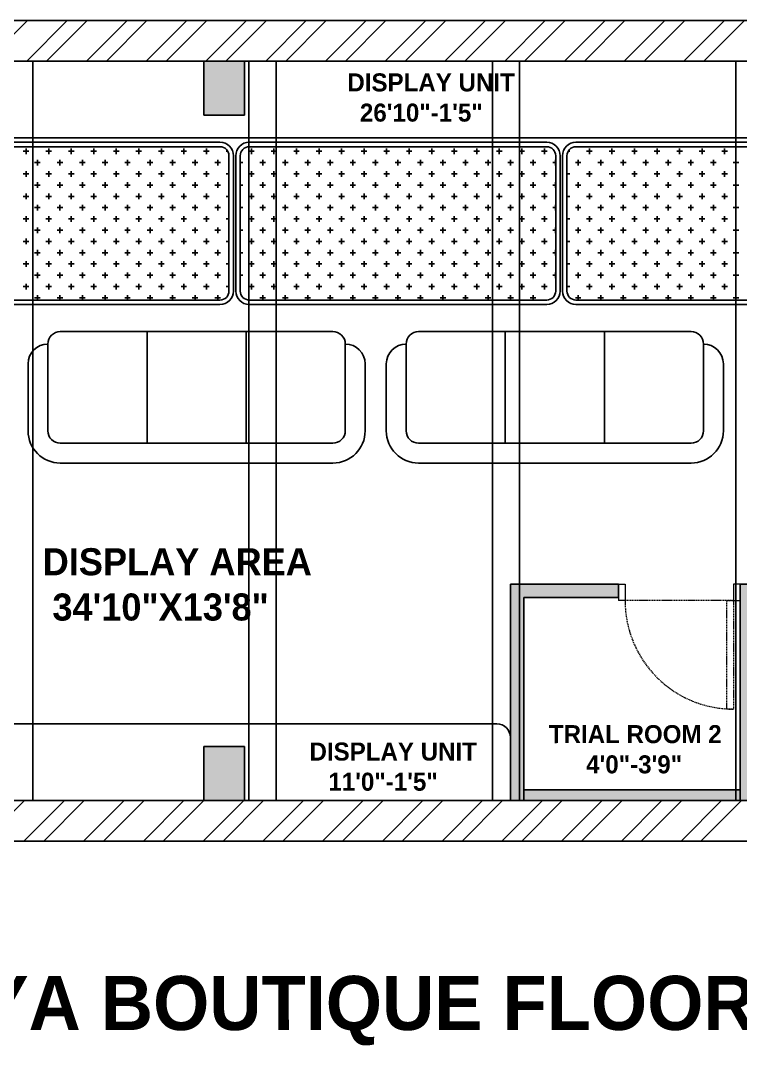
# Model space of a CAD drawing. Header units: inches. Extents: x 9636 to 21597, y -10243 to 557.
# Drawn here: x 19392.3 to 19552.1, y -1568.7 to -1341.3 of the extents above; entities that cross this region are included whole.
import ezdxf

# ---------------------------------------------------------------- set-up
doc = ezdxf.new("R2010")
doc.units = ezdxf.units.IN
doc.header["$MEASUREMENT"] = 0
doc.linetypes.add('DASHED2', pattern=[0.375, 0.25, -0.125])
doc.linetypes.add('HIDDEN', pattern=[0.375, 0.25, -0.125])
for name, color, linetype in [('A-Door-Frame', 1, 'Continuous'), ('A-Door-Swing', 8, 'HIDDEN'), ('IEL-HATCH-002', 7, 'Continuous')]:
    doc.layers.add(name, color=color, linetype=linetype)
doc.styles.add('MtXpl_Stylus_BT', font='')
doc.styles.get('MtXpl_Stylus_BT').set_extended_font_data('Stylus BT', bold=True)

# ---------------------------------------------------------------- blocks, each defined once
blk = doc.blocks.new('2r')
at = {"layer": 'IEL-HATCH-002', "true_color": 0x939598, "transparency": 33554687}
h = blk.add_hatch(color=252, dxfattribs=at)
h.dxf.hatch_style = 1
h.paths.add_polyline_path([(19441.99, -1601.39), (19432.99, -1601.39), (19432.99, -1613.39), (19441.99, -1613.39)])
h.paths.add_polyline_path([(19441.99, -1753.39), (19432.99, -1753.39), (19432.99, -1765.39), (19441.99, -1765.39)])
h = blk.add_hatch(color=252, dxfattribs=at)
h.dxf.hatch_style = 1
h.paths.add_polyline_path([(19503.99, -1720.39), (19500.99, -1720.39), (19500.99, -1765.39), (19503.99, -1765.39), (19503.99, -1763.04)])
h.paths.add_polyline_path([(19524.99, -1717.39), (19500.99, -1717.39), (19500.99, -1720.39), (19524.99, -1720.39)])
h.paths.add_polyline_path([(19602.99, -1717.39), (19581.99, -1717.39), (19581.99, -1720.39), (19602.99, -1720.39)])
h.paths.add_polyline_path([(19554.99, -1717.39), (19551.99, -1717.39), (19551.99, -1721.06), (19551.99, -1765.39), (19554.99, -1765.39)])
h = blk.add_hatch(color=252, dxfattribs=at)
h.dxf.hatch_style = 1
h.paths.add_polyline_path([(19554.99, -1765.39), (19602.99, -1765.39), (19602.99, -1763.04), (19554.99, -1763.04)])
h.paths.add_polyline_path([(19503.99, -1765.39), (19551.99, -1765.39), (19551.99, -1763.04), (19503.99, -1763.04)])
at = {"color": 252, "true_color": 0x939598}
for p, q in [((19786.99, -1592.39), (19175.99, -1592.39)), ((19777.99, -1601.39), (19184.99, -1601.39)), ((19432.99, -1613.39), (19432.99, -1601.39)), ((19432.99, -1601.39), (19441.99, -1601.39)), ((19441.99, -1601.39), (19441.99, -1613.39)), ((19441.99, -1613.39), (19432.99, -1613.39)), ((19599.99, -1618.39), (19283.99, -1618.39)), ((19436.55, -1619.39), (19370.55, -1619.39)), ((19436.55, -1620.39), (19370.55, -1620.39)), ((19509.05, -1619.39), (19443.05, -1619.39)), ((19509.05, -1620.39), (19443.05, -1620.39)), ((19581.55, -1619.39), (19515.55, -1619.39)), ((19581.55, -1620.39), (19515.55, -1620.39)), ((19438.55, -1652.39), (19438.55, -1622.39)), ((19439.55, -1652.39), (19439.55, -1622.39)), ((19440.05, -1622.39), (19440.05, -1652.39)), ((19441.05, -1622.39), (19441.05, -1652.39)), ((19511.05, -1652.39), (19511.05, -1622.39)), ((19512.05, -1652.39), (19512.05, -1622.39)), ((19512.55, -1622.39), (19512.55, -1652.39)), ((19513.55, -1622.39), (19513.55, -1652.39)), ((19370.55, -1654.39), (19436.55, -1654.39)), ((19443.05, -1654.39), (19509.05, -1654.39)), ((19515.55, -1654.39), (19581.55, -1654.39)), ((19370.55, -1655.39), (19436.55, -1655.39)), ((19443.05, -1655.39), (19509.05, -1655.39)), ((19515.55, -1655.39), (19581.55, -1655.39)), ((19420.36, -1686.15), (19420.36, -1661.4)), ((19442.36, -1686.15), (19442.36, -1661.4)), ((19499.86, -1686.15), (19499.86, -1661.4)), ((19521.86, -1686.15), (19521.86, -1661.4)), ((19393.96, -1668.55), (19393.96, -1683.4)), ((19468.76, -1683.4), (19468.76, -1668.55)), ((19473.46, -1668.55), (19473.46, -1683.4)), ((19548.26, -1683.4), (19548.26, -1668.55)), ((19401.11, -1690.55), (19461.61, -1690.55)), ((19480.61, -1690.55), (19541.11, -1690.55)), ((19524.99, -1717.39), (19500.99, -1717.39)), ((19500.99, -1717.39), (19500.99, -1765.39)), ((19524.99, -1717.39), (19524.99, -1720.39)), ((19554.99, -1717.39), (19551.99, -1717.39)), ((19551.99, -1717.39), (19551.99, -1765.39)), ((19524.99, -1720.39), (19503.99, -1720.39)), ((19503.99, -1720.39), (19503.99, -1765.39)), ((19497.99, -1748.39), (19371.84, -1748.39)), ((19500.99, -1765.39), (19500.99, -1751.39)), ((19441.99, -1753.39), (19432.99, -1753.39)), ((19432.99, -1753.39), (19432.99, -1765.39)), ((19441.99, -1765.39), (19441.99, -1753.39)), ((19503.99, -1765.39), (19503.99, -1763.04)), ((19503.99, -1763.04), (19551.99, -1763.04)), ((19551.99, -1763.04), (19551.99, -1765.39)), ((19226.99, -1765.39), (19602.99, -1765.39)), ((19432.99, -1765.39), (19441.99, -1765.39)), ((19551.99, -1765.39), (19503.99, -1765.39)), ((19226.99, -1774.39), (19786.99, -1774.39))]:
    blk.add_line(p, q, dxfattribs=at)
for points in [[(19461.61, -1661.4), (19401.11, -1661.4, 0.414214), (19398.36, -1664.15), (19398.36, -1683.4, 0.414214), (19401.11, -1686.15), (19461.61, -1686.15, 0.414214), (19464.36, -1683.4), (19464.36, -1664.15, 0.414214)], [(19541.11, -1661.4), (19480.61, -1661.4, 0.414214), (19477.86, -1664.15), (19477.86, -1683.4, 0.414214), (19480.61, -1686.15), (19541.11, -1686.15, 0.414214), (19543.86, -1683.4), (19543.86, -1664.15, 0.414214)]]:
    blk.add_lwpolyline(points, format="xyb", close=True, dxfattribs=at)
for centre, radius, start, end in [((19436.55, -1622.39), 3, 0, 90), ((19436.55, -1622.39), 2, 0, 90), ((19443.05, -1622.39), 3, 90, 180), ((19443.05, -1622.39), 2, 90, 180), ((19509.05, -1622.39), 3, 0, 90), ((19509.05, -1622.39), 2, 0, 90), ((19515.55, -1622.39), 3, 90, 180), ((19515.55, -1622.39), 2, 90, 180), ((19436.55, -1652.39), 3, 270, 0), ((19436.55, -1652.39), 2, 270, 0), ((19443.05, -1652.39), 3, 180, 270), ((19443.05, -1652.39), 2, 180, 270), ((19509.05, -1652.39), 3, 270, 0), ((19509.05, -1652.39), 2, 270, 0), ((19515.55, -1652.39), 3, 180, 270), ((19515.55, -1652.39), 2, 180, 270), ((19398.36, -1668.55), 4.4, 90, 180), ((19464.36, -1668.55), 4.4, 0, 90), ((19477.86, -1668.55), 4.4, 90, 180), ((19543.86, -1668.55), 4.4, 0, 90), ((19401.11, -1683.4), 7.15, 180, 270), ((19461.61, -1683.4), 7.15, 270, 0), ((19480.61, -1683.4), 7.15, 180, 270), ((19541.11, -1683.4), 7.15, 270, 0), ((19497.99, -1751.39), 3, 0, 90)]:
    blk.add_arc(centre, radius, start, end, dxfattribs=at)
at = {"layer": 'A-Door-Frame', "color": 252, "lineweight": 5, "true_color": 0x939598}
for p, q in [((19524.99, -1717.39), (19524.99, -1721.06)), ((19551.99, -1717.39), (19551.99, -1721.06))]:
    blk.add_line(p, q, dxfattribs=at)
for points in [[(19524.99, -1717.39), (19526.46, -1717.39), (19526.46, -1721.06), (19524.99, -1721.06)], [(19551.99, -1717.39), (19550.52, -1717.39), (19550.52, -1721.06), (19551.99, -1721.06)]]:
    blk.add_lwpolyline(points, dxfattribs=at)
at = {"layer": 'A-Door-Swing', "color": 252, "linetype": 'DASHED2', "lineweight": 5, "true_color": 0x939598}
blk.add_line((19550.31, -1721.06), (19526.24, -1721.06), dxfattribs=at)
blk.add_lwpolyline([(19550.52, -1721.06), (19550.52, -1745.12), (19549.06, -1745.12), (19549.06, -1721.06)], close=True, dxfattribs=at)
blk.add_arc((19550.52, -1721.06), 24.07, 180, 270, dxfattribs=at)
at = {"layer": 'IEL-HATCH-002', "color": 252, "linetype": 'Continuous', "true_color": 0x939598, "transparency": 33554687}
for p, q in [((19384.84, -1601.39), (19393.84, -1592.39)), ((19393.68, -1601.39), (19402.68, -1592.39)), ((19398.09, -1601.39), (19407.09, -1592.39)), ((19406.93, -1601.39), (19415.93, -1592.39)), ((19411.35, -1601.39), (19420.35, -1592.39)), ((19420.19, -1601.39), (19429.19, -1592.39)), ((19424.61, -1601.39), (19433.61, -1592.39)), ((19433.45, -1601.39), (19442.45, -1592.39)), ((19437.87, -1601.39), (19446.87, -1592.39)), ((19446.71, -1601.39), (19455.71, -1592.39)), ((19451.13, -1601.39), (19460.13, -1592.39)), ((19459.97, -1601.39), (19468.97, -1592.39)), ((19464.39, -1601.39), (19473.39, -1592.39)), ((19473.22, -1601.39), (19482.22, -1592.39)), ((19477.64, -1601.39), (19486.64, -1592.39)), ((19486.48, -1601.39), (19495.48, -1592.39)), ((19490.9, -1601.39), (19499.9, -1592.39)), ((19499.74, -1601.39), (19508.74, -1592.39)), ((19504.16, -1601.39), (19513.16, -1592.39)), ((19513, -1601.39), (19522, -1592.39)), ((19517.42, -1601.39), (19526.42, -1592.39)), ((19526.26, -1601.39), (19535.26, -1592.39)), ((19530.68, -1601.39), (19539.68, -1592.39)), ((19539.52, -1601.39), (19548.52, -1592.39)), ((19543.94, -1601.39), (19552.94, -1592.39)), ((19393.54, -1620.78), (19393.54, -1622.03)), ((19398.54, -1620.78), (19398.54, -1622.03)), ((19403.54, -1620.78), (19403.54, -1622.03)), ((19408.54, -1620.78), (19408.54, -1622.03)), ((19413.54, -1620.78), (19413.54, -1622.03)), ((19418.54, -1620.78), (19418.54, -1622.03)), ((19423.54, -1620.78), (19423.54, -1622.03)), ((19428.54, -1620.78), (19428.54, -1622.03)), ((19433.54, -1620.78), (19433.54, -1622.03)), ((19443.54, -1620.78), (19443.54, -1622.03)), ((19448.54, -1620.78), (19448.54, -1622.03)), ((19453.54, -1620.78), (19453.54, -1622.03)), ((19458.54, -1620.78), (19458.54, -1622.03)), ((19463.54, -1620.78), (19463.54, -1622.03)), ((19468.54, -1620.78), (19468.54, -1622.03)), ((19473.54, -1620.78), (19473.54, -1622.03)), ((19478.54, -1620.78), (19478.54, -1622.03)), ((19483.54, -1620.78), (19483.54, -1622.03)), ((19488.54, -1620.78), (19488.54, -1622.03)), ((19493.54, -1620.78), (19493.54, -1622.03)), ((19498.54, -1620.78), (19498.54, -1622.03)), ((19503.54, -1620.78), (19503.54, -1622.03)), ((19508.54, -1620.78), (19508.54, -1622.03)), ((19518.54, -1620.78), (19518.54, -1622.03)), ((19523.54, -1620.78), (19523.54, -1622.03)), ((19528.54, -1620.78), (19528.54, -1622.03)), ((19533.54, -1620.78), (19533.54, -1622.03)), ((19538.54, -1620.78), (19538.54, -1622.03)), ((19543.54, -1620.78), (19543.54, -1622.03)), ((19548.54, -1620.78), (19548.54, -1622.03)), ((19394.16, -1621.4), (19392.91, -1621.4)), ((19399.16, -1621.4), (19397.91, -1621.4)), ((19404.16, -1621.4), (19402.91, -1621.4)), ((19409.16, -1621.4), (19407.91, -1621.4)), ((19414.16, -1621.4), (19412.91, -1621.4)), ((19419.16, -1621.4), (19417.91, -1621.4)), ((19424.16, -1621.4), (19422.91, -1621.4)), ((19429.16, -1621.4), (19427.91, -1621.4)), ((19434.16, -1621.4), (19432.91, -1621.4)), ((19438.29, -1621.4), (19437.91, -1621.4)), ((19444.16, -1621.4), (19442.91, -1621.4)), ((19449.16, -1621.4), (19447.91, -1621.4)), ((19454.16, -1621.4), (19452.91, -1621.4)), ((19459.16, -1621.4), (19457.91, -1621.4)), ((19464.16, -1621.4), (19462.91, -1621.4)), ((19469.16, -1621.4), (19467.91, -1621.4)), ((19474.16, -1621.4), (19472.91, -1621.4)), ((19479.16, -1621.4), (19477.91, -1621.4)), ((19484.16, -1621.4), (19482.91, -1621.4)), ((19489.16, -1621.4), (19487.91, -1621.4)), ((19494.16, -1621.4), (19492.91, -1621.4)), ((19499.16, -1621.4), (19497.91, -1621.4)), ((19504.16, -1621.4), (19502.91, -1621.4)), ((19509.16, -1621.4), (19507.91, -1621.4)), ((19514.16, -1621.4), (19513.81, -1621.4)), ((19519.16, -1621.4), (19517.91, -1621.4)), ((19524.16, -1621.4), (19522.91, -1621.4)), ((19529.16, -1621.4), (19527.91, -1621.4)), ((19534.16, -1621.4), (19532.91, -1621.4)), ((19539.16, -1621.4), (19537.91, -1621.4)), ((19544.16, -1621.4), (19542.91, -1621.4)), ((19549.16, -1621.4), (19547.91, -1621.4)), ((19396.66, -1623.9), (19395.41, -1623.9)), ((19396.04, -1623.28), (19396.04, -1624.53)), ((19401.66, -1623.9), (19400.41, -1623.9)), ((19401.04, -1623.28), (19401.04, -1624.53)), ((19406.66, -1623.9), (19405.41, -1623.9)), ((19406.04, -1623.28), (19406.04, -1624.53)), ((19411.66, -1623.9), (19410.41, -1623.9)), ((19411.04, -1623.28), (19411.04, -1624.53)), ((19416.66, -1623.9), (19415.41, -1623.9)), ((19416.04, -1623.28), (19416.04, -1624.53)), ((19421.66, -1623.9), (19420.41, -1623.9)), ((19421.04, -1623.28), (19421.04, -1624.53)), ((19426.66, -1623.9), (19425.41, -1623.9)), ((19426.04, -1623.28), (19426.04, -1624.53)), ((19431.66, -1623.9), (19430.41, -1623.9)), ((19431.04, -1623.28), (19431.04, -1624.53)), ((19436.66, -1623.9), (19435.41, -1623.9)), ((19436.04, -1623.28), (19436.04, -1624.53)), ((19441.66, -1623.9), (19441.05, -1623.9)), ((19446.66, -1623.9), (19445.41, -1623.9)), ((19446.04, -1623.28), (19446.04, -1624.53)), ((19451.66, -1623.9), (19450.41, -1623.9)), ((19451.04, -1623.28), (19451.04, -1624.53)), ((19456.66, -1623.9), (19455.41, -1623.9)), ((19456.04, -1623.28), (19456.04, -1624.53)), ((19461.66, -1623.9), (19460.41, -1623.9)), ((19461.04, -1623.28), (19461.04, -1624.53)), ((19466.66, -1623.9), (19465.41, -1623.9)), ((19466.04, -1623.28), (19466.04, -1624.53)), ((19471.66, -1623.9), (19470.41, -1623.9)), ((19471.04, -1623.28), (19471.04, -1624.53)), ((19476.66, -1623.9), (19475.41, -1623.9)), ((19476.04, -1623.28), (19476.04, -1624.53)), ((19481.66, -1623.9), (19480.41, -1623.9)), ((19481.04, -1623.28), (19481.04, -1624.53)), ((19486.66, -1623.9), (19485.41, -1623.9)), ((19486.04, -1623.28), (19486.04, -1624.53)), ((19491.66, -1623.9), (19490.41, -1623.9)), ((19491.04, -1623.28), (19491.04, -1624.53)), ((19496.66, -1623.9), (19495.41, -1623.9)), ((19496.04, -1623.28), (19496.04, -1624.53)), ((19501.66, -1623.9), (19500.41, -1623.9)), ((19501.04, -1623.28), (19501.04, -1624.53)), ((19506.66, -1623.9), (19505.41, -1623.9)), ((19506.04, -1623.28), (19506.04, -1624.53)), ((19511.05, -1623.9), (19510.41, -1623.9)), ((19511.04, -1623.28), (19511.04, -1624.53)), ((19516.66, -1623.9), (19515.41, -1623.9)), ((19516.04, -1623.28), (19516.04, -1624.53)), ((19521.66, -1623.9), (19520.41, -1623.9)), ((19521.04, -1623.28), (19521.04, -1624.53)), ((19526.66, -1623.9), (19525.41, -1623.9)), ((19526.04, -1623.28), (19526.04, -1624.53)), ((19531.66, -1623.9), (19530.41, -1623.9)), ((19531.04, -1623.28), (19531.04, -1624.53)), ((19536.66, -1623.9), (19535.41, -1623.9)), ((19536.04, -1623.28), (19536.04, -1624.53)), ((19541.66, -1623.9), (19540.41, -1623.9)), ((19541.04, -1623.28), (19541.04, -1624.53)), ((19546.66, -1623.9), (19545.41, -1623.9)), ((19546.04, -1623.28), (19546.04, -1624.53)), ((19551.66, -1623.9), (19550.41, -1623.9)), ((19551.04, -1623.28), (19551.04, -1624.53)), ((19394.16, -1626.4), (19392.91, -1626.4)), ((19393.54, -1625.78), (19393.54, -1627.03)), ((19399.16, -1626.4), (19397.91, -1626.4)), ((19398.54, -1625.78), (19398.54, -1627.03)), ((19404.16, -1626.4), (19402.91, -1626.4)), ((19403.54, -1625.78), (19403.54, -1627.03)), ((19409.16, -1626.4), (19407.91, -1626.4)), ((19408.54, -1625.78), (19408.54, -1627.03)), ((19414.16, -1626.4), (19412.91, -1626.4)), ((19413.54, -1625.78), (19413.54, -1627.03)), ((19419.16, -1626.4), (19417.91, -1626.4)), ((19418.54, -1625.78), (19418.54, -1627.03)), ((19424.16, -1626.4), (19422.91, -1626.4)), ((19423.54, -1625.78), (19423.54, -1627.03)), ((19429.16, -1626.4), (19427.91, -1626.4)), ((19428.54, -1625.78), (19428.54, -1627.03)), ((19434.16, -1626.4), (19432.91, -1626.4)), ((19433.54, -1625.78), (19433.54, -1627.03)), ((19438.55, -1626.4), (19437.91, -1626.4)), ((19438.54, -1625.78), (19438.54, -1627.03)), ((19444.16, -1626.4), (19442.91, -1626.4)), ((19443.54, -1625.78), (19443.54, -1627.03)), ((19449.16, -1626.4), (19447.91, -1626.4)), ((19448.54, -1625.78), (19448.54, -1627.03)), ((19454.16, -1626.4), (19452.91, -1626.4)), ((19453.54, -1625.78), (19453.54, -1627.03)), ((19459.16, -1626.4), (19457.91, -1626.4)), ((19458.54, -1625.78), (19458.54, -1627.03)), ((19464.16, -1626.4), (19462.91, -1626.4)), ((19463.54, -1625.78), (19463.54, -1627.03)), ((19469.16, -1626.4), (19467.91, -1626.4)), ((19468.54, -1625.78), (19468.54, -1627.03)), ((19474.16, -1626.4), (19472.91, -1626.4)), ((19473.54, -1625.78), (19473.54, -1627.03)), ((19479.16, -1626.4), (19477.91, -1626.4)), ((19478.54, -1625.78), (19478.54, -1627.03)), ((19484.16, -1626.4), (19482.91, -1626.4)), ((19483.54, -1625.78), (19483.54, -1627.03)), ((19489.16, -1626.4), (19487.91, -1626.4)), ((19488.54, -1625.78), (19488.54, -1627.03)), ((19494.16, -1626.4), (19492.91, -1626.4)), ((19493.54, -1625.78), (19493.54, -1627.03)), ((19499.16, -1626.4), (19497.91, -1626.4)), ((19498.54, -1625.78), (19498.54, -1627.03)), ((19504.16, -1626.4), (19502.91, -1626.4)), ((19503.54, -1625.78), (19503.54, -1627.03)), ((19509.16, -1626.4), (19507.91, -1626.4)), ((19508.54, -1625.78), (19508.54, -1627.03)), ((19514.16, -1626.4), (19513.55, -1626.4)), ((19519.16, -1626.4), (19517.91, -1626.4)), ((19518.54, -1625.78), (19518.54, -1627.03)), ((19524.16, -1626.4), (19522.91, -1626.4)), ((19523.54, -1625.78), (19523.54, -1627.03)), ((19529.16, -1626.4), (19527.91, -1626.4)), ((19528.54, -1625.78), (19528.54, -1627.03)), ((19534.16, -1626.4), (19532.91, -1626.4)), ((19533.54, -1625.78), (19533.54, -1627.03)), ((19539.16, -1626.4), (19537.91, -1626.4)), ((19538.54, -1625.78), (19538.54, -1627.03)), ((19544.16, -1626.4), (19542.91, -1626.4)), ((19543.54, -1625.78), (19543.54, -1627.03)), ((19549.16, -1626.4), (19547.91, -1626.4)), ((19548.54, -1625.78), (19548.54, -1627.03)), ((19396.66, -1628.9), (19395.41, -1628.9)), ((19396.04, -1628.28), (19396.04, -1629.53)), ((19401.66, -1628.9), (19400.41, -1628.9)), ((19401.04, -1628.28), (19401.04, -1629.53)), ((19406.66, -1628.9), (19405.41, -1628.9)), ((19406.04, -1628.28), (19406.04, -1629.53)), ((19411.66, -1628.9), (19410.41, -1628.9)), ((19411.04, -1628.28), (19411.04, -1629.53)), ((19416.66, -1628.9), (19415.41, -1628.9)), ((19416.04, -1628.28), (19416.04, -1629.53)), ((19421.66, -1628.9), (19420.41, -1628.9)), ((19421.04, -1628.28), (19421.04, -1629.53)), ((19426.66, -1628.9), (19425.41, -1628.9)), ((19426.04, -1628.28), (19426.04, -1629.53)), ((19431.66, -1628.9), (19430.41, -1628.9)), ((19431.04, -1628.28), (19431.04, -1629.53)), ((19436.66, -1628.9), (19435.41, -1628.9)), ((19436.04, -1628.28), (19436.04, -1629.53)), ((19441.66, -1628.9), (19441.05, -1628.9)), ((19446.66, -1628.9), (19445.41, -1628.9)), ((19446.04, -1628.28), (19446.04, -1629.53)), ((19451.66, -1628.9), (19450.41, -1628.9)), ((19451.04, -1628.28), (19451.04, -1629.53)), ((19456.66, -1628.9), (19455.41, -1628.9)), ((19456.04, -1628.28), (19456.04, -1629.53)), ((19461.66, -1628.9), (19460.41, -1628.9)), ((19461.04, -1628.28), (19461.04, -1629.53)), ((19466.66, -1628.9), (19465.41, -1628.9)), ((19466.04, -1628.28), (19466.04, -1629.53)), ((19471.66, -1628.9), (19470.41, -1628.9)), ((19471.04, -1628.28), (19471.04, -1629.53)), ((19476.66, -1628.9), (19475.41, -1628.9)), ((19476.04, -1628.28), (19476.04, -1629.53)), ((19481.66, -1628.9), (19480.41, -1628.9)), ((19481.04, -1628.28), (19481.04, -1629.53)), ((19486.66, -1628.9), (19485.41, -1628.9)), ((19486.04, -1628.28), (19486.04, -1629.53)), ((19491.66, -1628.9), (19490.41, -1628.9)), ((19491.04, -1628.28), (19491.04, -1629.53)), ((19496.66, -1628.9), (19495.41, -1628.9)), ((19496.04, -1628.28), (19496.04, -1629.53)), ((19501.66, -1628.9), (19500.41, -1628.9)), ((19501.04, -1628.28), (19501.04, -1629.53)), ((19506.66, -1628.9), (19505.41, -1628.9)), ((19506.04, -1628.28), (19506.04, -1629.53)), ((19511.05, -1628.9), (19510.41, -1628.9)), ((19511.04, -1628.28), (19511.04, -1629.53)), ((19516.66, -1628.9), (19515.41, -1628.9)), ((19516.04, -1628.28), (19516.04, -1629.53)), ((19521.66, -1628.9), (19520.41, -1628.9)), ((19521.04, -1628.28), (19521.04, -1629.53)), ((19526.66, -1628.9), (19525.41, -1628.9)), ((19526.04, -1628.28), (19526.04, -1629.53)), ((19531.66, -1628.9), (19530.41, -1628.9)), ((19531.04, -1628.28), (19531.04, -1629.53)), ((19536.66, -1628.9), (19535.41, -1628.9)), ((19536.04, -1628.28), (19536.04, -1629.53)), ((19541.66, -1628.9), (19540.41, -1628.9)), ((19541.04, -1628.28), (19541.04, -1629.53)), ((19546.66, -1628.9), (19545.41, -1628.9)), ((19546.04, -1628.28), (19546.04, -1629.53)), ((19551.66, -1628.9), (19550.41, -1628.9)), ((19551.04, -1628.28), (19551.04, -1629.53)), ((19394.16, -1631.4), (19392.91, -1631.4)), ((19393.54, -1630.78), (19393.54, -1632.03)), ((19399.16, -1631.4), (19397.91, -1631.4)), ((19398.54, -1630.78), (19398.54, -1632.03)), ((19404.16, -1631.4), (19402.91, -1631.4)), ((19403.54, -1630.78), (19403.54, -1632.03)), ((19409.16, -1631.4), (19407.91, -1631.4)), ((19408.54, -1630.78), (19408.54, -1632.03)), ((19414.16, -1631.4), (19412.91, -1631.4)), ((19413.54, -1630.78), (19413.54, -1632.03)), ((19419.16, -1631.4), (19417.91, -1631.4)), ((19418.54, -1630.78), (19418.54, -1632.03)), ((19424.16, -1631.4), (19422.91, -1631.4)), ((19423.54, -1630.78), (19423.54, -1632.03)), ((19429.16, -1631.4), (19427.91, -1631.4)), ((19428.54, -1630.78), (19428.54, -1632.03)), ((19434.16, -1631.4), (19432.91, -1631.4)), ((19433.54, -1630.78), (19433.54, -1632.03)), ((19438.55, -1631.4), (19437.91, -1631.4)), ((19438.54, -1630.78), (19438.54, -1632.03)), ((19444.16, -1631.4), (19442.91, -1631.4)), ((19443.54, -1630.78), (19443.54, -1632.03)), ((19449.16, -1631.4), (19447.91, -1631.4)), ((19448.54, -1630.78), (19448.54, -1632.03)), ((19454.16, -1631.4), (19452.91, -1631.4)), ((19453.54, -1630.78), (19453.54, -1632.03)), ((19459.16, -1631.4), (19457.91, -1631.4)), ((19458.54, -1630.78), (19458.54, -1632.03)), ((19464.16, -1631.4), (19462.91, -1631.4)), ((19463.54, -1630.78), (19463.54, -1632.03)), ((19469.16, -1631.4), (19467.91, -1631.4)), ((19468.54, -1630.78), (19468.54, -1632.03)), ((19474.16, -1631.4), (19472.91, -1631.4)), ((19473.54, -1630.78), (19473.54, -1632.03)), ((19479.16, -1631.4), (19477.91, -1631.4)), ((19478.54, -1630.78), (19478.54, -1632.03)), ((19484.16, -1631.4), (19482.91, -1631.4)), ((19483.54, -1630.78), (19483.54, -1632.03)), ((19489.16, -1631.4), (19487.91, -1631.4)), ((19488.54, -1630.78), (19488.54, -1632.03)), ((19494.16, -1631.4), (19492.91, -1631.4)), ((19493.54, -1630.78), (19493.54, -1632.03)), ((19499.16, -1631.4), (19497.91, -1631.4)), ((19498.54, -1630.78), (19498.54, -1632.03)), ((19504.16, -1631.4), (19502.91, -1631.4)), ((19503.54, -1630.78), (19503.54, -1632.03)), ((19509.16, -1631.4), (19507.91, -1631.4)), ((19508.54, -1630.78), (19508.54, -1632.03)), ((19514.16, -1631.4), (19513.55, -1631.4)), ((19519.16, -1631.4), (19517.91, -1631.4)), ((19518.54, -1630.78), (19518.54, -1632.03)), ((19524.16, -1631.4), (19522.91, -1631.4)), ((19523.54, -1630.78), (19523.54, -1632.03)), ((19529.16, -1631.4), (19527.91, -1631.4)), ((19528.54, -1630.78), (19528.54, -1632.03)), ((19534.16, -1631.4), (19532.91, -1631.4)), ((19533.54, -1630.78), (19533.54, -1632.03)), ((19539.16, -1631.4), (19537.91, -1631.4)), ((19538.54, -1630.78), (19538.54, -1632.03)), ((19544.16, -1631.4), (19542.91, -1631.4)), ((19543.54, -1630.78), (19543.54, -1632.03)), ((19549.16, -1631.4), (19547.91, -1631.4)), ((19548.54, -1630.78), (19548.54, -1632.03)), ((19396.66, -1633.9), (19395.41, -1633.9)), ((19396.04, -1633.28), (19396.04, -1634.53)), ((19401.66, -1633.9), (19400.41, -1633.9)), ((19401.04, -1633.28), (19401.04, -1634.53)), ((19406.66, -1633.9), (19405.41, -1633.9)), ((19406.04, -1633.28), (19406.04, -1634.53)), ((19411.66, -1633.9), (19410.41, -1633.9)), ((19411.04, -1633.28), (19411.04, -1634.53)), ((19416.66, -1633.9), (19415.41, -1633.9)), ((19416.04, -1633.28), (19416.04, -1634.53)), ((19421.66, -1633.9), (19420.41, -1633.9)), ((19421.04, -1633.28), (19421.04, -1634.53)), ((19426.66, -1633.9), (19425.41, -1633.9)), ((19426.04, -1633.28), (19426.04, -1634.53)), ((19431.66, -1633.9), (19430.41, -1633.9)), ((19431.04, -1633.28), (19431.04, -1634.53)), ((19436.66, -1633.9), (19435.41, -1633.9)), ((19436.04, -1633.28), (19436.04, -1634.53)), ((19441.66, -1633.9), (19441.05, -1633.9)), ((19446.66, -1633.9), (19445.41, -1633.9)), ((19446.04, -1633.28), (19446.04, -1634.53)), ((19451.66, -1633.9), (19450.41, -1633.9)), ((19451.04, -1633.28), (19451.04, -1634.53)), ((19456.66, -1633.9), (19455.41, -1633.9)), ((19456.04, -1633.28), (19456.04, -1634.53)), ((19461.66, -1633.9), (19460.41, -1633.9)), ((19461.04, -1633.28), (19461.04, -1634.53)), ((19466.66, -1633.9), (19465.41, -1633.9)), ((19466.04, -1633.28), (19466.04, -1634.53)), ((19471.66, -1633.9), (19470.41, -1633.9)), ((19471.04, -1633.28), (19471.04, -1634.53)), ((19476.66, -1633.9), (19475.41, -1633.9)), ((19476.04, -1633.28), (19476.04, -1634.53)), ((19481.66, -1633.9), (19480.41, -1633.9)), ((19481.04, -1633.28), (19481.04, -1634.53)), ((19486.66, -1633.9), (19485.41, -1633.9)), ((19486.04, -1633.28), (19486.04, -1634.53)), ((19491.66, -1633.9), (19490.41, -1633.9)), ((19491.04, -1633.28), (19491.04, -1634.53)), ((19496.66, -1633.9), (19495.41, -1633.9)), ((19496.04, -1633.28), (19496.04, -1634.53)), ((19501.66, -1633.9), (19500.41, -1633.9)), ((19501.04, -1633.28), (19501.04, -1634.53)), ((19506.66, -1633.9), (19505.41, -1633.9)), ((19506.04, -1633.28), (19506.04, -1634.53)), ((19511.05, -1633.9), (19510.41, -1633.9)), ((19511.04, -1633.28), (19511.04, -1634.53)), ((19516.66, -1633.9), (19515.41, -1633.9)), ((19516.04, -1633.28), (19516.04, -1634.53)), ((19521.66, -1633.9), (19520.41, -1633.9)), ((19521.04, -1633.28), (19521.04, -1634.53)), ((19526.66, -1633.9), (19525.41, -1633.9)), ((19526.04, -1633.28), (19526.04, -1634.53)), ((19531.66, -1633.9), (19530.41, -1633.9)), ((19531.04, -1633.28), (19531.04, -1634.53)), ((19536.66, -1633.9), (19535.41, -1633.9)), ((19536.04, -1633.28), (19536.04, -1634.53)), ((19541.66, -1633.9), (19540.41, -1633.9)), ((19541.04, -1633.28), (19541.04, -1634.53)), ((19546.66, -1633.9), (19545.41, -1633.9)), ((19546.04, -1633.28), (19546.04, -1634.53)), ((19551.66, -1633.9), (19550.41, -1633.9)), ((19551.04, -1633.28), (19551.04, -1634.53)), ((19394.16, -1636.4), (19392.91, -1636.4)), ((19393.54, -1635.78), (19393.54, -1637.03)), ((19399.16, -1636.4), (19397.91, -1636.4)), ((19398.54, -1635.78), (19398.54, -1637.03)), ((19404.16, -1636.4), (19402.91, -1636.4)), ((19403.54, -1635.78), (19403.54, -1637.03)), ((19409.16, -1636.4), (19407.91, -1636.4)), ((19408.54, -1635.78), (19408.54, -1637.03)), ((19414.16, -1636.4), (19412.91, -1636.4)), ((19413.54, -1635.78), (19413.54, -1637.03)), ((19419.16, -1636.4), (19417.91, -1636.4)), ((19418.54, -1635.78), (19418.54, -1637.03)), ((19424.16, -1636.4), (19422.91, -1636.4)), ((19423.54, -1635.78), (19423.54, -1637.03)), ((19429.16, -1636.4), (19427.91, -1636.4)), ((19428.54, -1635.78), (19428.54, -1637.03)), ((19434.16, -1636.4), (19432.91, -1636.4)), ((19433.54, -1635.78), (19433.54, -1637.03)), ((19438.55, -1636.4), (19437.91, -1636.4)), ((19438.54, -1635.78), (19438.54, -1637.03)), ((19444.16, -1636.4), (19442.91, -1636.4)), ((19443.54, -1635.78), (19443.54, -1637.03)), ((19449.16, -1636.4), (19447.91, -1636.4)), ((19448.54, -1635.78), (19448.54, -1637.03)), ((19454.16, -1636.4), (19452.91, -1636.4)), ((19453.54, -1635.78), (19453.54, -1637.03)), ((19459.16, -1636.4), (19457.91, -1636.4)), ((19458.54, -1635.78), (19458.54, -1637.03)), ((19464.16, -1636.4), (19462.91, -1636.4)), ((19463.54, -1635.78), (19463.54, -1637.03)), ((19469.16, -1636.4), (19467.91, -1636.4)), ((19468.54, -1635.78), (19468.54, -1637.03)), ((19474.16, -1636.4), (19472.91, -1636.4)), ((19473.54, -1635.78), (19473.54, -1637.03)), ((19479.16, -1636.4), (19477.91, -1636.4)), ((19478.54, -1635.78), (19478.54, -1637.03)), ((19484.16, -1636.4), (19482.91, -1636.4)), ((19483.54, -1635.78), (19483.54, -1637.03)), ((19489.16, -1636.4), (19487.91, -1636.4)), ((19488.54, -1635.78), (19488.54, -1637.03)), ((19494.16, -1636.4), (19492.91, -1636.4)), ((19493.54, -1635.78), (19493.54, -1637.03)), ((19499.16, -1636.4), (19497.91, -1636.4)), ((19498.54, -1635.78), (19498.54, -1637.03)), ((19504.16, -1636.4), (19502.91, -1636.4)), ((19503.54, -1635.78), (19503.54, -1637.03)), ((19509.16, -1636.4), (19507.91, -1636.4)), ((19508.54, -1635.78), (19508.54, -1637.03)), ((19514.16, -1636.4), (19513.55, -1636.4)), ((19519.16, -1636.4), (19517.91, -1636.4)), ((19518.54, -1635.78), (19518.54, -1637.03)), ((19524.16, -1636.4), (19522.91, -1636.4)), ((19523.54, -1635.78), (19523.54, -1637.03)), ((19529.16, -1636.4), (19527.91, -1636.4)), ((19528.54, -1635.78), (19528.54, -1637.03)), ((19534.16, -1636.4), (19532.91, -1636.4)), ((19533.54, -1635.78), (19533.54, -1637.03)), ((19539.16, -1636.4), (19537.91, -1636.4)), ((19538.54, -1635.78), (19538.54, -1637.03)), ((19544.16, -1636.4), (19542.91, -1636.4)), ((19543.54, -1635.78), (19543.54, -1637.03)), ((19549.16, -1636.4), (19547.91, -1636.4)), ((19548.54, -1635.78), (19548.54, -1637.03)), ((19396.66, -1638.9), (19395.41, -1638.9)), ((19396.04, -1638.28), (19396.04, -1639.53)), ((19401.66, -1638.9), (19400.41, -1638.9)), ((19401.04, -1638.28), (19401.04, -1639.53)), ((19406.66, -1638.9), (19405.41, -1638.9)), ((19406.04, -1638.28), (19406.04, -1639.53)), ((19411.66, -1638.9), (19410.41, -1638.9)), ((19411.04, -1638.28), (19411.04, -1639.53)), ((19416.66, -1638.9), (19415.41, -1638.9)), ((19416.04, -1638.28), (19416.04, -1639.53)), ((19421.66, -1638.9), (19420.41, -1638.9)), ((19421.04, -1638.28), (19421.04, -1639.53)), ((19426.66, -1638.9), (19425.41, -1638.9)), ((19426.04, -1638.28), (19426.04, -1639.53)), ((19431.66, -1638.9), (19430.41, -1638.9)), ((19431.04, -1638.28), (19431.04, -1639.53)), ((19436.66, -1638.9), (19435.41, -1638.9)), ((19436.04, -1638.28), (19436.04, -1639.53)), ((19441.66, -1638.9), (19441.05, -1638.9)), ((19446.66, -1638.9), (19445.41, -1638.9)), ((19446.04, -1638.28), (19446.04, -1639.53)), ((19451.66, -1638.9), (19450.41, -1638.9)), ((19451.04, -1638.28), (19451.04, -1639.53)), ((19456.66, -1638.9), (19455.41, -1638.9)), ((19456.04, -1638.28), (19456.04, -1639.53)), ((19461.66, -1638.9), (19460.41, -1638.9)), ((19461.04, -1638.28), (19461.04, -1639.53)), ((19466.66, -1638.9), (19465.41, -1638.9)), ((19466.04, -1638.28), (19466.04, -1639.53)), ((19471.66, -1638.9), (19470.41, -1638.9)), ((19471.04, -1638.28), (19471.04, -1639.53)), ((19476.66, -1638.9), (19475.41, -1638.9)), ((19476.04, -1638.28), (19476.04, -1639.53)), ((19481.66, -1638.9), (19480.41, -1638.9)), ((19481.04, -1638.28), (19481.04, -1639.53)), ((19486.66, -1638.9), (19485.41, -1638.9)), ((19486.04, -1638.28), (19486.04, -1639.53)), ((19491.66, -1638.9), (19490.41, -1638.9)), ((19491.04, -1638.28), (19491.04, -1639.53)), ((19496.66, -1638.9), (19495.41, -1638.9)), ((19496.04, -1638.28), (19496.04, -1639.53)), ((19501.66, -1638.9), (19500.41, -1638.9)), ((19501.04, -1638.28), (19501.04, -1639.53)), ((19506.66, -1638.9), (19505.41, -1638.9)), ((19506.04, -1638.28), (19506.04, -1639.53)), ((19511.05, -1638.9), (19510.41, -1638.9)), ((19511.04, -1638.28), (19511.04, -1639.53)), ((19516.66, -1638.9), (19515.41, -1638.9)), ((19516.04, -1638.28), (19516.04, -1639.53)), ((19521.66, -1638.9), (19520.41, -1638.9)), ((19521.04, -1638.28), (19521.04, -1639.53)), ((19526.66, -1638.9), (19525.41, -1638.9)), ((19526.04, -1638.28), (19526.04, -1639.53)), ((19531.66, -1638.9), (19530.41, -1638.9)), ((19531.04, -1638.28), (19531.04, -1639.53)), ((19536.66, -1638.9), (19535.41, -1638.9)), ((19536.04, -1638.28), (19536.04, -1639.53)), ((19541.66, -1638.9), (19540.41, -1638.9)), ((19541.04, -1638.28), (19541.04, -1639.53)), ((19546.66, -1638.9), (19545.41, -1638.9)), ((19546.04, -1638.28), (19546.04, -1639.53)), ((19551.66, -1638.9), (19550.41, -1638.9)), ((19551.04, -1638.28), (19551.04, -1639.53)), ((19394.16, -1641.4), (19392.91, -1641.4)), ((19393.54, -1640.78), (19393.54, -1642.03)), ((19399.16, -1641.4), (19397.91, -1641.4)), ((19398.54, -1640.78), (19398.54, -1642.03)), ((19404.16, -1641.4), (19402.91, -1641.4)), ((19403.54, -1640.78), (19403.54, -1642.03)), ((19409.16, -1641.4), (19407.91, -1641.4)), ((19408.54, -1640.78), (19408.54, -1642.03)), ((19414.16, -1641.4), (19412.91, -1641.4)), ((19413.54, -1640.78), (19413.54, -1642.03)), ((19419.16, -1641.4), (19417.91, -1641.4)), ((19418.54, -1640.78), (19418.54, -1642.03)), ((19424.16, -1641.4), (19422.91, -1641.4)), ((19423.54, -1640.78), (19423.54, -1642.03)), ((19429.16, -1641.4), (19427.91, -1641.4)), ((19428.54, -1640.78), (19428.54, -1642.03)), ((19434.16, -1641.4), (19432.91, -1641.4)), ((19433.54, -1640.78), (19433.54, -1642.03)), ((19438.55, -1641.4), (19437.91, -1641.4)), ((19438.54, -1640.78), (19438.54, -1642.03)), ((19444.16, -1641.4), (19442.91, -1641.4)), ((19443.54, -1640.78), (19443.54, -1642.03)), ((19449.16, -1641.4), (19447.91, -1641.4)), ((19448.54, -1640.78), (19448.54, -1642.03)), ((19454.16, -1641.4), (19452.91, -1641.4)), ((19453.54, -1640.78), (19453.54, -1642.03)), ((19459.16, -1641.4), (19457.91, -1641.4)), ((19458.54, -1640.78), (19458.54, -1642.03)), ((19464.16, -1641.4), (19462.91, -1641.4)), ((19463.54, -1640.78), (19463.54, -1642.03)), ((19469.16, -1641.4), (19467.91, -1641.4)), ((19468.54, -1640.78), (19468.54, -1642.03)), ((19474.16, -1641.4), (19472.91, -1641.4)), ((19473.54, -1640.78), (19473.54, -1642.03)), ((19479.16, -1641.4), (19477.91, -1641.4)), ((19478.54, -1640.78), (19478.54, -1642.03)), ((19484.16, -1641.4), (19482.91, -1641.4)), ((19483.54, -1640.78), (19483.54, -1642.03)), ((19489.16, -1641.4), (19487.91, -1641.4)), ((19488.54, -1640.78), (19488.54, -1642.03)), ((19494.16, -1641.4), (19492.91, -1641.4)), ((19493.54, -1640.78), (19493.54, -1642.03)), ((19499.16, -1641.4), (19497.91, -1641.4)), ((19498.54, -1640.78), (19498.54, -1642.03)), ((19504.16, -1641.4), (19502.91, -1641.4)), ((19503.54, -1640.78), (19503.54, -1642.03)), ((19509.16, -1641.4), (19507.91, -1641.4)), ((19508.54, -1640.78), (19508.54, -1642.03)), ((19514.16, -1641.4), (19513.55, -1641.4)), ((19519.16, -1641.4), (19517.91, -1641.4)), ((19518.54, -1640.78), (19518.54, -1642.03)), ((19524.16, -1641.4), (19522.91, -1641.4)), ((19523.54, -1640.78), (19523.54, -1642.03)), ((19529.16, -1641.4), (19527.91, -1641.4)), ((19528.54, -1640.78), (19528.54, -1642.03)), ((19534.16, -1641.4), (19532.91, -1641.4)), ((19533.54, -1640.78), (19533.54, -1642.03)), ((19539.16, -1641.4), (19537.91, -1641.4)), ((19538.54, -1640.78), (19538.54, -1642.03)), ((19544.16, -1641.4), (19542.91, -1641.4)), ((19543.54, -1640.78), (19543.54, -1642.03)), ((19549.16, -1641.4), (19547.91, -1641.4)), ((19548.54, -1640.78), (19548.54, -1642.03)), ((19396.04, -1643.28), (19396.04, -1644.53)), ((19401.04, -1643.28), (19401.04, -1644.53)), ((19406.04, -1643.28), (19406.04, -1644.53)), ((19411.04, -1643.28), (19411.04, -1644.53)), ((19416.04, -1643.28), (19416.04, -1644.53)), ((19421.04, -1643.28), (19421.04, -1644.53)), ((19426.04, -1643.28), (19426.04, -1644.53)), ((19431.04, -1643.28), (19431.04, -1644.53)), ((19436.04, -1643.28), (19436.04, -1644.53)), ((19446.04, -1643.28), (19446.04, -1644.53)), ((19451.04, -1643.28), (19451.04, -1644.53)), ((19456.04, -1643.28), (19456.04, -1644.53)), ((19461.04, -1643.28), (19461.04, -1644.53)), ((19466.04, -1643.28), (19466.04, -1644.53)), ((19471.04, -1643.28), (19471.04, -1644.53)), ((19476.04, -1643.28), (19476.04, -1644.53)), ((19481.04, -1643.28), (19481.04, -1644.53)), ((19486.04, -1643.28), (19486.04, -1644.53)), ((19491.04, -1643.28), (19491.04, -1644.53)), ((19496.04, -1643.28), (19496.04, -1644.53)), ((19501.04, -1643.28), (19501.04, -1644.53)), ((19506.04, -1643.28), (19506.04, -1644.53)), ((19511.04, -1643.28), (19511.04, -1644.53)), ((19516.04, -1643.28), (19516.04, -1644.53)), ((19521.04, -1643.28), (19521.04, -1644.53)), ((19526.04, -1643.28), (19526.04, -1644.53)), ((19531.04, -1643.28), (19531.04, -1644.53)), ((19536.04, -1643.28), (19536.04, -1644.53)), ((19541.04, -1643.28), (19541.04, -1644.53)), ((19546.04, -1643.28), (19546.04, -1644.53)), ((19551.04, -1643.28), (19551.04, -1644.53)), ((19393.54, -1645.78), (19393.54, -1647.03)), ((19396.66, -1643.9), (19395.41, -1643.9)), ((19398.54, -1645.78), (19398.54, -1647.03)), ((19401.66, -1643.9), (19400.41, -1643.9)), ((19403.54, -1645.78), (19403.54, -1647.03)), ((19406.66, -1643.9), (19405.41, -1643.9)), ((19408.54, -1645.78), (19408.54, -1647.03)), ((19411.66, -1643.9), (19410.41, -1643.9)), ((19413.54, -1645.78), (19413.54, -1647.03)), ((19416.66, -1643.9), (19415.41, -1643.9)), ((19418.54, -1645.78), (19418.54, -1647.03)), ((19421.66, -1643.9), (19420.41, -1643.9)), ((19423.54, -1645.78), (19423.54, -1647.03)), ((19426.66, -1643.9), (19425.41, -1643.9)), ((19428.54, -1645.78), (19428.54, -1647.03)), ((19431.66, -1643.9), (19430.41, -1643.9)), ((19433.54, -1645.78), (19433.54, -1647.03)), ((19436.66, -1643.9), (19435.41, -1643.9)), ((19438.54, -1645.78), (19438.54, -1647.03)), ((19441.66, -1643.9), (19441.05, -1643.9)), ((19443.54, -1645.78), (19443.54, -1647.03)), ((19446.66, -1643.9), (19445.41, -1643.9)), ((19448.54, -1645.78), (19448.54, -1647.03)), ((19451.66, -1643.9), (19450.41, -1643.9)), ((19453.54, -1645.78), (19453.54, -1647.03)), ((19456.66, -1643.9), (19455.41, -1643.9)), ((19458.54, -1645.78), (19458.54, -1647.03)), ((19461.66, -1643.9), (19460.41, -1643.9)), ((19463.54, -1645.78), (19463.54, -1647.03)), ((19466.66, -1643.9), (19465.41, -1643.9)), ((19468.54, -1645.78), (19468.54, -1647.03)), ((19471.66, -1643.9), (19470.41, -1643.9)), ((19473.54, -1645.78), (19473.54, -1647.03)), ((19476.66, -1643.9), (19475.41, -1643.9)), ((19478.54, -1645.78), (19478.54, -1647.03)), ((19481.66, -1643.9), (19480.41, -1643.9)), ((19483.54, -1645.78), (19483.54, -1647.03)), ((19486.66, -1643.9), (19485.41, -1643.9)), ((19488.54, -1645.78), (19488.54, -1647.03)), ((19491.66, -1643.9), (19490.41, -1643.9)), ((19493.54, -1645.78), (19493.54, -1647.03)), ((19496.66, -1643.9), (19495.41, -1643.9)), ((19498.54, -1645.78), (19498.54, -1647.03)), ((19501.66, -1643.9), (19500.41, -1643.9)), ((19503.54, -1645.78), (19503.54, -1647.03)), ((19506.66, -1643.9), (19505.41, -1643.9)), ((19508.54, -1645.78), (19508.54, -1647.03)), ((19511.05, -1643.9), (19510.41, -1643.9)), ((19516.66, -1643.9), (19515.41, -1643.9)), ((19518.54, -1645.78), (19518.54, -1647.03)), ((19521.66, -1643.9), (19520.41, -1643.9)), ((19523.54, -1645.78), (19523.54, -1647.03)), ((19526.66, -1643.9), (19525.41, -1643.9)), ((19528.54, -1645.78), (19528.54, -1647.03)), ((19531.66, -1643.9), (19530.41, -1643.9)), ((19533.54, -1645.78), (19533.54, -1647.03)), ((19536.66, -1643.9), (19535.41, -1643.9)), ((19538.54, -1645.78), (19538.54, -1647.03)), ((19541.66, -1643.9), (19540.41, -1643.9)), ((19543.54, -1645.78), (19543.54, -1647.03)), ((19546.66, -1643.9), (19545.41, -1643.9)), ((19548.54, -1645.78), (19548.54, -1647.03)), ((19551.66, -1643.9), (19550.41, -1643.9)), ((19394.16, -1646.4), (19392.91, -1646.4)), ((19399.16, -1646.4), (19397.91, -1646.4)), ((19404.16, -1646.4), (19402.91, -1646.4)), ((19409.16, -1646.4), (19407.91, -1646.4)), ((19414.16, -1646.4), (19412.91, -1646.4)), ((19419.16, -1646.4), (19417.91, -1646.4)), ((19424.16, -1646.4), (19422.91, -1646.4)), ((19429.16, -1646.4), (19427.91, -1646.4)), ((19434.16, -1646.4), (19432.91, -1646.4)), ((19438.55, -1646.4), (19437.91, -1646.4)), ((19444.16, -1646.4), (19442.91, -1646.4)), ((19449.16, -1646.4), (19447.91, -1646.4)), ((19454.16, -1646.4), (19452.91, -1646.4)), ((19459.16, -1646.4), (19457.91, -1646.4)), ((19464.16, -1646.4), (19462.91, -1646.4)), ((19469.16, -1646.4), (19467.91, -1646.4)), ((19474.16, -1646.4), (19472.91, -1646.4)), ((19479.16, -1646.4), (19477.91, -1646.4)), ((19484.16, -1646.4), (19482.91, -1646.4)), ((19489.16, -1646.4), (19487.91, -1646.4)), ((19494.16, -1646.4), (19492.91, -1646.4)), ((19499.16, -1646.4), (19497.91, -1646.4)), ((19504.16, -1646.4), (19502.91, -1646.4)), ((19509.16, -1646.4), (19507.91, -1646.4)), ((19514.16, -1646.4), (19513.55, -1646.4)), ((19519.16, -1646.4), (19517.91, -1646.4)), ((19524.16, -1646.4), (19522.91, -1646.4)), ((19529.16, -1646.4), (19527.91, -1646.4)), ((19534.16, -1646.4), (19532.91, -1646.4)), ((19539.16, -1646.4), (19537.91, -1646.4)), ((19544.16, -1646.4), (19542.91, -1646.4)), ((19549.16, -1646.4), (19547.91, -1646.4)), ((19396.66, -1648.9), (19395.41, -1648.9)), ((19396.04, -1648.28), (19396.04, -1649.53)), ((19401.66, -1648.9), (19400.41, -1648.9)), ((19401.04, -1648.28), (19401.04, -1649.53)), ((19406.66, -1648.9), (19405.41, -1648.9)), ((19406.04, -1648.28), (19406.04, -1649.53)), ((19411.66, -1648.9), (19410.41, -1648.9)), ((19411.04, -1648.28), (19411.04, -1649.53)), ((19416.66, -1648.9), (19415.41, -1648.9)), ((19416.04, -1648.28), (19416.04, -1649.53)), ((19421.66, -1648.9), (19420.41, -1648.9)), ((19421.04, -1648.28), (19421.04, -1649.53)), ((19426.66, -1648.9), (19425.41, -1648.9)), ((19426.04, -1648.28), (19426.04, -1649.53)), ((19431.66, -1648.9), (19430.41, -1648.9)), ((19431.04, -1648.28), (19431.04, -1649.53)), ((19436.66, -1648.9), (19435.41, -1648.9)), ((19436.04, -1648.28), (19436.04, -1649.53)), ((19441.66, -1648.9), (19441.05, -1648.9)), ((19446.66, -1648.9), (19445.41, -1648.9)), ((19446.04, -1648.28), (19446.04, -1649.53)), ((19451.66, -1648.9), (19450.41, -1648.9)), ((19451.04, -1648.28), (19451.04, -1649.53)), ((19456.66, -1648.9), (19455.41, -1648.9)), ((19456.04, -1648.28), (19456.04, -1649.53)), ((19461.66, -1648.9), (19460.41, -1648.9)), ((19461.04, -1648.28), (19461.04, -1649.53)), ((19466.66, -1648.9), (19465.41, -1648.9)), ((19466.04, -1648.28), (19466.04, -1649.53)), ((19471.66, -1648.9), (19470.41, -1648.9)), ((19471.04, -1648.28), (19471.04, -1649.53)), ((19476.66, -1648.9), (19475.41, -1648.9)), ((19476.04, -1648.28), (19476.04, -1649.53)), ((19481.66, -1648.9), (19480.41, -1648.9)), ((19481.04, -1648.28), (19481.04, -1649.53)), ((19486.66, -1648.9), (19485.41, -1648.9)), ((19486.04, -1648.28), (19486.04, -1649.53)), ((19491.66, -1648.9), (19490.41, -1648.9)), ((19491.04, -1648.28), (19491.04, -1649.53)), ((19496.66, -1648.9), (19495.41, -1648.9)), ((19496.04, -1648.28), (19496.04, -1649.53)), ((19501.66, -1648.9), (19500.41, -1648.9)), ((19501.04, -1648.28), (19501.04, -1649.53)), ((19506.66, -1648.9), (19505.41, -1648.9)), ((19506.04, -1648.28), (19506.04, -1649.53)), ((19511.05, -1648.9), (19510.41, -1648.9)), ((19511.04, -1648.28), (19511.04, -1649.53)), ((19516.66, -1648.9), (19515.41, -1648.9)), ((19516.04, -1648.28), (19516.04, -1649.53)), ((19521.66, -1648.9), (19520.41, -1648.9)), ((19521.04, -1648.28), (19521.04, -1649.53)), ((19526.66, -1648.9), (19525.41, -1648.9)), ((19526.04, -1648.28), (19526.04, -1649.53)), ((19531.66, -1648.9), (19530.41, -1648.9)), ((19531.04, -1648.28), (19531.04, -1649.53)), ((19536.66, -1648.9), (19535.41, -1648.9)), ((19536.04, -1648.28), (19536.04, -1649.53)), ((19541.66, -1648.9), (19540.41, -1648.9)), ((19541.04, -1648.28), (19541.04, -1649.53)), ((19546.66, -1648.9), (19545.41, -1648.9)), ((19546.04, -1648.28), (19546.04, -1649.53)), ((19551.66, -1648.9), (19550.41, -1648.9)), ((19551.04, -1648.28), (19551.04, -1649.53)), ((19394.16, -1651.4), (19392.91, -1651.4)), ((19393.54, -1650.78), (19393.54, -1652.03)), ((19399.16, -1651.4), (19397.91, -1651.4)), ((19398.54, -1650.78), (19398.54, -1652.03)), ((19404.16, -1651.4), (19402.91, -1651.4)), ((19403.54, -1650.78), (19403.54, -1652.03)), ((19409.16, -1651.4), (19407.91, -1651.4)), ((19408.54, -1650.78), (19408.54, -1652.03)), ((19414.16, -1651.4), (19412.91, -1651.4)), ((19413.54, -1650.78), (19413.54, -1652.03)), ((19419.16, -1651.4), (19417.91, -1651.4)), ((19418.54, -1650.78), (19418.54, -1652.03)), ((19424.16, -1651.4), (19422.91, -1651.4)), ((19423.54, -1650.78), (19423.54, -1652.03)), ((19429.16, -1651.4), (19427.91, -1651.4)), ((19428.54, -1650.78), (19428.54, -1652.03)), ((19434.16, -1651.4), (19432.91, -1651.4)), ((19433.54, -1650.78), (19433.54, -1652.03)), ((19438.55, -1651.4), (19437.91, -1651.4)), ((19438.54, -1650.78), (19438.54, -1652.03)), ((19444.16, -1651.4), (19442.91, -1651.4)), ((19443.54, -1650.78), (19443.54, -1652.03)), ((19449.16, -1651.4), (19447.91, -1651.4)), ((19448.54, -1650.78), (19448.54, -1652.03)), ((19454.16, -1651.4), (19452.91, -1651.4)), ((19453.54, -1650.78), (19453.54, -1652.03)), ((19459.16, -1651.4), (19457.91, -1651.4)), ((19458.54, -1650.78), (19458.54, -1652.03)), ((19464.16, -1651.4), (19462.91, -1651.4)), ((19463.54, -1650.78), (19463.54, -1652.03)), ((19469.16, -1651.4), (19467.91, -1651.4)), ((19468.54, -1650.78), (19468.54, -1652.03)), ((19474.16, -1651.4), (19472.91, -1651.4)), ((19473.54, -1650.78), (19473.54, -1652.03)), ((19479.16, -1651.4), (19477.91, -1651.4)), ((19478.54, -1650.78), (19478.54, -1652.03)), ((19484.16, -1651.4), (19482.91, -1651.4)), ((19483.54, -1650.78), (19483.54, -1652.03)), ((19489.16, -1651.4), (19487.91, -1651.4)), ((19488.54, -1650.78), (19488.54, -1652.03)), ((19494.16, -1651.4), (19492.91, -1651.4)), ((19493.54, -1650.78), (19493.54, -1652.03)), ((19499.16, -1651.4), (19497.91, -1651.4)), ((19498.54, -1650.78), (19498.54, -1652.03)), ((19504.16, -1651.4), (19502.91, -1651.4)), ((19503.54, -1650.78), (19503.54, -1652.03)), ((19509.16, -1651.4), (19507.91, -1651.4)), ((19508.54, -1650.78), (19508.54, -1652.03)), ((19514.16, -1651.4), (19513.55, -1651.4)), ((19519.16, -1651.4), (19517.91, -1651.4)), ((19518.54, -1650.78), (19518.54, -1652.03)), ((19524.16, -1651.4), (19522.91, -1651.4)), ((19523.54, -1650.78), (19523.54, -1652.03)), ((19529.16, -1651.4), (19527.91, -1651.4)), ((19528.54, -1650.78), (19528.54, -1652.03)), ((19534.16, -1651.4), (19532.91, -1651.4)), ((19533.54, -1650.78), (19533.54, -1652.03)), ((19539.16, -1651.4), (19537.91, -1651.4)), ((19538.54, -1650.78), (19538.54, -1652.03)), ((19544.16, -1651.4), (19542.91, -1651.4)), ((19543.54, -1650.78), (19543.54, -1652.03)), ((19549.16, -1651.4), (19547.91, -1651.4)), ((19548.54, -1650.78), (19548.54, -1652.03)), ((19396.66, -1653.9), (19395.41, -1653.9)), ((19396.04, -1653.28), (19396.04, -1654.39)), ((19401.66, -1653.9), (19400.41, -1653.9)), ((19401.04, -1653.28), (19401.04, -1654.39)), ((19406.66, -1653.9), (19405.41, -1653.9)), ((19406.04, -1653.28), (19406.04, -1654.39)), ((19411.66, -1653.9), (19410.41, -1653.9)), ((19411.04, -1653.28), (19411.04, -1654.39)), ((19416.66, -1653.9), (19415.41, -1653.9)), ((19416.04, -1653.28), (19416.04, -1654.39)), ((19421.66, -1653.9), (19420.41, -1653.9)), ((19421.04, -1653.28), (19421.04, -1654.39)), ((19426.66, -1653.9), (19425.41, -1653.9)), ((19426.04, -1653.28), (19426.04, -1654.39)), ((19431.66, -1653.9), (19430.41, -1653.9)), ((19431.04, -1653.28), (19431.04, -1654.39)), ((19436.66, -1653.9), (19435.41, -1653.9)), ((19436.04, -1653.28), (19436.04, -1654.39)), ((19446.66, -1653.9), (19445.41, -1653.9)), ((19446.04, -1653.28), (19446.04, -1654.39)), ((19451.66, -1653.9), (19450.41, -1653.9)), ((19451.04, -1653.28), (19451.04, -1654.39)), ((19456.66, -1653.9), (19455.41, -1653.9)), ((19456.04, -1653.28), (19456.04, -1654.39)), ((19461.66, -1653.9), (19460.41, -1653.9)), ((19461.04, -1653.28), (19461.04, -1654.39)), ((19466.66, -1653.9), (19465.41, -1653.9)), ((19466.04, -1653.28), (19466.04, -1654.39)), ((19471.66, -1653.9), (19470.41, -1653.9)), ((19471.04, -1653.28), (19471.04, -1654.39)), ((19476.66, -1653.9), (19475.41, -1653.9)), ((19476.04, -1653.28), (19476.04, -1654.39)), ((19481.66, -1653.9), (19480.41, -1653.9)), ((19481.04, -1653.28), (19481.04, -1654.39)), ((19486.66, -1653.9), (19485.41, -1653.9)), ((19486.04, -1653.28), (19486.04, -1654.39)), ((19491.66, -1653.9), (19490.41, -1653.9)), ((19491.04, -1653.28), (19491.04, -1654.39)), ((19496.66, -1653.9), (19495.41, -1653.9)), ((19496.04, -1653.28), (19496.04, -1654.39)), ((19501.66, -1653.9), (19500.41, -1653.9)), ((19501.04, -1653.28), (19501.04, -1654.39)), ((19506.66, -1653.9), (19505.41, -1653.9)), ((19506.04, -1653.28), (19506.04, -1654.39)), ((19516.66, -1653.9), (19515.41, -1653.9)), ((19516.04, -1653.28), (19516.04, -1654.39)), ((19521.66, -1653.9), (19520.41, -1653.9)), ((19521.04, -1653.28), (19521.04, -1654.39)), ((19526.66, -1653.9), (19525.41, -1653.9)), ((19526.04, -1653.28), (19526.04, -1654.39)), ((19531.66, -1653.9), (19530.41, -1653.9)), ((19531.04, -1653.28), (19531.04, -1654.39)), ((19536.66, -1653.9), (19535.41, -1653.9)), ((19536.04, -1653.28), (19536.04, -1654.39)), ((19541.66, -1653.9), (19540.41, -1653.9)), ((19541.04, -1653.28), (19541.04, -1654.39)), ((19546.66, -1653.9), (19545.41, -1653.9)), ((19546.04, -1653.28), (19546.04, -1654.39)), ((19551.66, -1653.9), (19550.41, -1653.9)), ((19551.04, -1653.28), (19551.04, -1654.39)), ((19384.19, -1774.39), (19393.19, -1765.39)), ((19393.03, -1774.39), (19402.03, -1765.39)), ((19397.45, -1774.39), (19406.45, -1765.39)), ((19406.29, -1774.39), (19415.29, -1765.39)), ((19410.71, -1774.39), (19419.71, -1765.39)), ((19419.55, -1774.39), (19428.55, -1765.39)), ((19423.97, -1774.39), (19432.97, -1765.39)), ((19432.81, -1774.39), (19441.81, -1765.39)), ((19437.23, -1774.39), (19446.23, -1765.39)), ((19446.07, -1774.39), (19455.07, -1765.39)), ((19450.49, -1774.39), (19459.49, -1765.39)), ((19459.32, -1774.39), (19468.32, -1765.39)), ((19463.74, -1774.39), (19472.74, -1765.39)), ((19472.58, -1774.39), (19481.58, -1765.39)), ((19477, -1774.39), (19486, -1765.39)), ((19485.84, -1774.39), (19494.84, -1765.39)), ((19490.26, -1774.39), (19499.26, -1765.39)), ((19499.1, -1774.39), (19508.1, -1765.39)), ((19503.52, -1774.39), (19512.52, -1765.39)), ((19512.36, -1774.39), (19521.36, -1765.39)), ((19516.78, -1774.39), (19525.78, -1765.39)), ((19525.62, -1774.39), (19534.62, -1765.39)), ((19530.03, -1774.39), (19539.03, -1765.39)), ((19538.87, -1774.39), (19547.87, -1765.39)), ((19543.29, -1774.39), (19552.29, -1765.39))]:
    blk.add_line(p, q, dxfattribs=at)
at = {"color": 252, "true_color": 0x939598, "style": 'MtXpl_Stylus_BT'}
for s, height, p in [('DISPLAY UNIT', 4, (19464.82, -1608.12)), ('26\'10"-1\'5"', 4, (19467.61, -1614.82)), ('DISPLAY AREA', 6, (19397.21, -1715.44)), ('34\'10"X13\'8"', 6, (19399.37, -1725.48)), ('TRIAL ROOM 2', 4, (19509.54, -1752.68)), ('DISPLAY UNIT', 4, (19456.42, -1756.54)), ('4\'0"-3\'9"', 4, (19517.81, -1759.38)), ('11\'0"-1\'5"', 4, (19460.61, -1763.23)), ('ARYA BOUTIQUE FLOOR PLAN', 12, (19360.19, -1816.32))]:
    blk.add_text(s, height=height, rotation=0.0094, dxfattribs=at).set_placement(p)

msp = doc.modelspace()

# ---------------------------------------------------------------- linework, layer by layer
for p, q in [((19394.99, -1350.32), (19394.99, -1514.32)), ((19442.99, -1350.32), (19442.99, -1514.32)), ((19448.99, -1350.32), (19448.99, -1514.32)), ((19496.99, -1350.32), (19496.99, -1514.32)), ((19502.99, -1350.32), (19502.99, -1514.32)), ((19550.99, -1350.32), (19550.99, -1514.32))]:
    msp.add_line(p, q)
msp.add_lwpolyline([(19184.99, -1350.32), (19602.99, -1350.32), (19602.99, -1514.32), (19184.99, -1514.32)], close=True)

# ---------------------------------------------------------------- block references
msp.add_blockref('2r', (0, 251.07))

doc.saveas('drawing.dxf')
